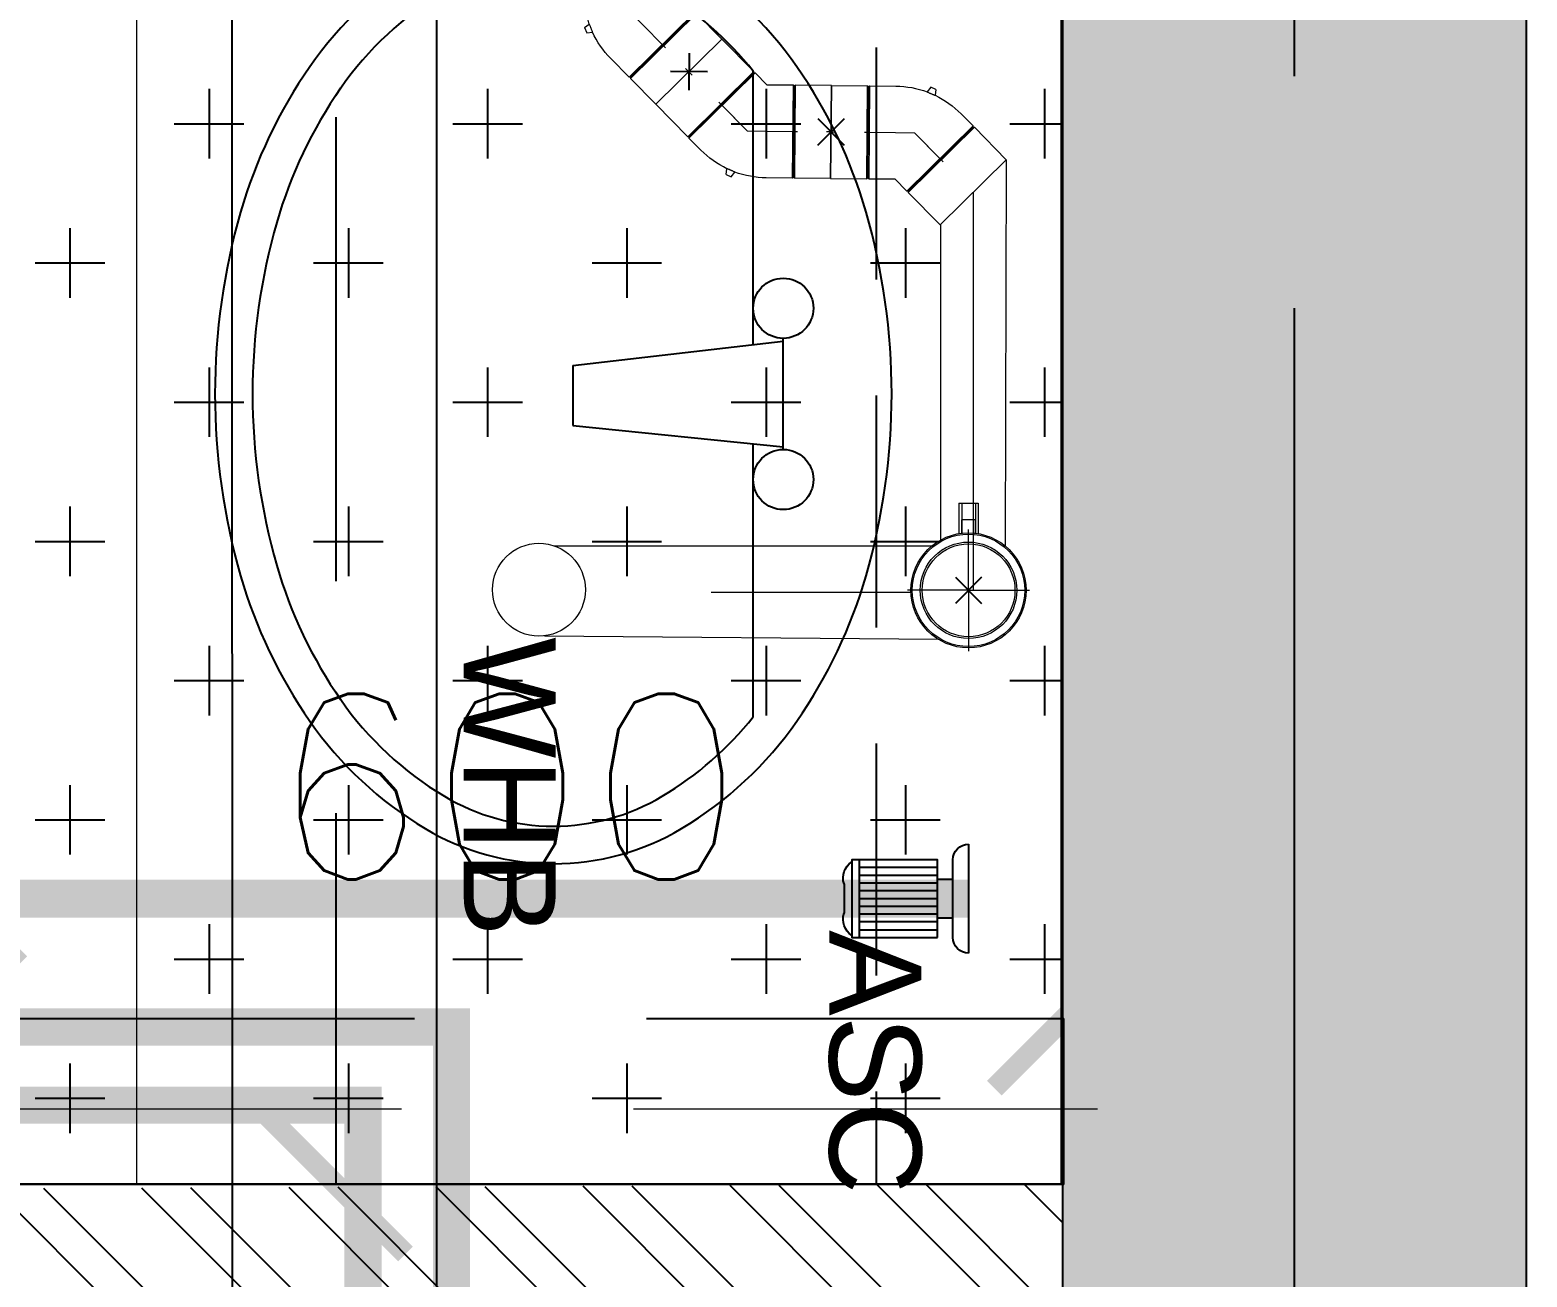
# Model space of a CAD drawing. Header units: millimetres. Extents: x -414464 to 1686, y -90036 to 108605.
# Drawn here: x -115672 to -114866, y -58915 to -58243 of the extents above; entities that cross this region are included whole.
import ezdxf

# ---------------------------------------------------------------- set-up
doc = ezdxf.new("R2010")
doc.units = ezdxf.units.MM
doc.header["$LTSCALE"] = 1000
doc.header["$MEASUREMENT"] = 0
for name, pattern in [('$1$AUDIT_D_120904163729-0', [0]), ('$36$HIDDEN', [0.375, 0.25, -0.125]), ('2BHK-A - FRONT$1$AUDIT_D_120904163729-0', [0]), ('2BHK-A - FRONT$1$DASHED', [0.75, 0.5, -0.25]), ('2BHK-A - FRONT$1$HIDDEN', [0.375, 0.25, -0.125]), ('2BHK-A - FRONT$1$PHANTOM2', [1.25, 0.625, -0.125, 0.125, -0.125, 0.125, -0.125]), ('AUDIT_D_120904163729-0', [0]), ('T8(T9 IS SIMILAR) - DIMENSION & TEXTING$1$1', [0]), ('T8(T9 IS SIMILAR) - DIMENSION & TEXTING$1$AUDIT_D_120904163729-0', [0]), ('T8(T9 IS SIMILAR) - DIMENSION & TEXTING$1$CENTERX2', [101.6, 63.5, -12.7, 12.7, -12.7]), ('T8(T9 IS SIMILAR) - DIMENSION & TEXTING$1$HIDDEN', [0.375, 0.25, -0.125]), ('T8(T9 IS SIMILAR)$1$$0$HIDDEN', [0.375, 0.25, -0.125]), ('T8(T9 IS SIMILAR)$1$HIDDEN', [0.375, 0.25, -0.125]), ('T8_REFUGE COLUMNS$1$CENTER2', [1.125, 0.75, -0.125, 0.125, -0.125])]:
    doc.linetypes.add(name, pattern=pattern)
doc.layers.get('0').update_dxf_attribs({"linetype": 'AUDIT_D_120904163729-0'})
for name, color, linetype in [('$0$A-HATCH -160', 251, '$1$AUDIT_D_120904163729-0'), ('$21$A-DIMENSIONS', 2, '$36$HIDDEN'), ('2BHK-A - FRONT$1$$0$LEDGE WALL', 5, 'Continuous'), ('2BHK-A - FRONT$1$A-HATCH -160', 251, '2BHK-A - FRONT$1$AUDIT_D_120904163729-0'), ('2BHK-A - FRONT$1$A-SANITARY', 2, 'Continuous'), ('2BHK-A - FRONT$1$A-TOI SUNK 50MM', 8, 'Continuous'), ('a-rcc', 3, 'Continuous'), ('T8(T9 IS SIMILAR) - DIMENSION & TEXTING$1$A-DIMENSIONS', 2, 'T8(T9 IS SIMILAR) - DIMENSION & TEXTING$1$HIDDEN'), ('T8(T9 IS SIMILAR) - DIMENSION & TEXTING$1$A-PLUMBING', 7, 'T8(T9 IS SIMILAR) - DIMENSION & TEXTING$1$AUDIT_D_120904163729-0'), ('T8(T9 IS SIMILAR) - DIMENSION & TEXTING$1$KITCHEN BLOCK', 255, 'Continuous'), ('T8(T9 IS SIMILAR) - DIMENSION & TEXTING$1$pl-110 dia soil pipe1', 1, 'Continuous'), ('T8(T9 IS SIMILAR) - DIMENSION & TEXTING$1$U-TI-BOILER', 1, 'T8(T9 IS SIMILAR) - DIMENSION & TEXTING$1$1'), ('T8(T9 IS SIMILAR) - DIMENSION & TEXTING$1$U-TI-TEXT', 7, 'Continuous'), ('T8(T9 IS SIMILAR) - DIMENSION & TEXTING$1$U-TI-WS', 5, 'Continuous'), ('T8(T9 IS SIMILAR)$1$$6$a-beam 2', 50, 'Continuous'), ('T8_REFUGE COLUMNS$1$A-CENTERLINE', 193, 'T8_REFUGE COLUMNS$1$CENTER2'), ('T8_REFUGE COLUMNS$1$A-RCC COLS', 3, 'Continuous'), ('T8_TYPICAL COLUMNS$1$A-RCC COLS', 3, 'Continuous')]:
    doc.layers.add(name, color=color, linetype=linetype)
for name, color, linetype, lineweight in [('2BHK-A - FRONT$1$A-AC DRAIN PIPE', 94, 'Continuous', 18), ('2BHK-A - FRONT$1$A-AC PIPE', 151, 'Continuous', 20), ('2BHK-A - FRONT$1$a-TOI-fixtures', 251, 'Continuous', 0), ('2BHK-A - FRONT$1$A-WALL- 160', 6, 'Continuous', 30), ('T8(T9 IS SIMILAR) - DIMENSION & TEXTING$1$pl-50dia waste pie', 6, 'Continuous', 0), ('T8(T9 IS SIMILAR) - DIMENSION & TEXTING$1$pl-50dia waste pipe1', 6, 'Continuous', 0), ('T8(T9 IS SIMILAR)$1$D&W', 8, 'Continuous', 25), ('T8(T9 IS SIMILAR)$1$SCPL BEAM', 191, 'T8(T9 IS SIMILAR)$1$$0$HIDDEN', 13)]:
    doc.layers.add(name, color=color, linetype=linetype, lineweight=lineweight)
doc.layers.add('T8(T9 IS SIMILAR) - DIMENSION & TEXTING$1$GEB-BEZUG', color=2, linetype='Continuous', lineweight=25, true_color=0xffff00)
doc.layers.add('T8_REFUGE COLUMNS$1$COL-HATCH', color=7, linetype='Continuous', lineweight=25, true_color=0xa3a3a3)
doc.styles.add('T8(T9 IS SIMILAR) - DIMENSION & TEXTING$1$arial', font='sanss___.ttf')
doc.styles.add('T8(T9 IS SIMILAR) - DIMENSION & TEXTING$1$Romans 1', font='romans.shx', dxfattribs={"height": 100})
doc.dimstyles.new('T8(T9 IS SIMILAR) - DIMENSION & TEXTING$1$ALPINE S', dxfattribs={"dimscale": 0, "dimtxt": 100, "dimasz": 75, "dimexe": 0, "dimexo": 0, "dimgap": 75, "dimtad": 1, "dimdec": 0, "dimzin": 0, "dimdsep": 46, "dimtxsty": 'T8(T9 IS SIMILAR) - DIMENSION & TEXTING$1$Romans 1', "dimblk": 'T8(T9 IS SIMILAR) - DIMENSION & TEXTING$1$_ArchTick', "dimcen": 0.09, "dimclrd": 256, "dimclre": 256, "dimclrt": 7, "dimadec": 0, "dimazin": 0, "dimtfac": 1, "dimtdec": 0, "dimtofl": 0, "dimtmove": 1, "dimatfit": 0, "dimldrblk": 'T8(T9 IS SIMILAR) - DIMENSION & TEXTING$1$_Open90', "dimfxl": 1, "dimtolj": 1, "dimtzin": 0, "dimarcsym": 0})

# ---------------------------------------------------------------- blocks, each defined once
blk = doc.blocks.new('T8_REFUGE COLUMNS')
at = {"layer": 'T8_REFUGE COLUMNS$1$COL-HATCH', "linetype": 'ByBlock'}
h = blk.add_hatch(color=256, dxfattribs=at)
h.dxf.hatch_style = 1
h.paths.add_polyline_path([(1196642.07, -5721924.86), (1199252.07, -5721924.86), (1199252.07, -5721674.86), (1196642.07, -5721674.86)])
at = {"layer": 'T8_REFUGE COLUMNS$1$A-CENTERLINE'}
blk.add_line((1217370.3, -5721799.86), (1182156.9, -5721799.86), dxfattribs=at)
at = {"layer": 'T8_REFUGE COLUMNS$1$A-RCC COLS', "linetype": 'ByBlock'}
blk.add_lwpolyline([(1196642.07, -5721924.86), (1199252.07, -5721924.86), (1199252.07, -5721674.86), (1196642.07, -5721674.86)], close=True, dxfattribs=at)
blk = doc.blocks.new('T8_TYPICAL COLUMNS')
at = {"layer": 'T8_TYPICAL COLUMNS$1$A-RCC COLS', "linetype": 'ByBlock'}
blk.add_blockref('T8_REFUGE COLUMNS', (0, 0), dxfattribs=at)
blk = doc.blocks.new('2BHK-A - FRONT$1$WB1-flat-1')
at = {"layer": '2BHK-A - FRONT$1$A-SANITARY', "color": 251, "ltscale": 1000}
for p, q in [((-190061.5, 1779507.92), (-190121.39, 1779507.92)), ((-190106.83, 1779394.52), (-190119.87, 1779507.92)), ((-190074.43, 1779394.52), (-190063.02, 1779507.92)), ((-190118, 1779491.72), (-190265.39, 1779491.72)), ((-189917.49, 1779491.72), (-190064.65, 1779491.72))]:
    blk.add_line(p, q, dxfattribs=at)
at = {"layer": '2BHK-A - FRONT$1$A-SANITARY', "color": 251}
blk.add_line((-190106.83, 1779394.52), (-190074.43, 1779394.52), dxfattribs=at)
for centre, major_axis, start_param, end_param in [((-190091.44, 1779212.47), (92.61, -341.52), 2.876783, 3.157331), ((-190091.44, 1779212.47), (92.61, -341.52), 2.596234, 2.876783), ((-190115.77, 1779296.89), (69.62, -256.74), 3.157331, 3.484585), ((-190067.12, 1779296.89), (69.62, -256.74), 2.268981, 2.596234), ((-190137.59, 1779507.92), (4.24, -15.64), 6.018375, 12.30156), ((-190045.3, 1779507.92), (4.24, -15.64), 6.018375, 12.30156), ((-190152.93, 1779350.31), (52.59, -193.93), 3.484585, 3.910525), ((-190029.95, 1779350.31), (52.59, -193.93), 1.84304, 2.268981), ((-190152.93, 1779350.31), (47.29, -174.38), 3.548625, 3.910525), ((-190029.95, 1779350.31), (47.29, -174.38), 1.84304, 2.20494), ((-190209.64, 1779384.08), (35.31, -130.22), 3.910525, 4.447579), ((-189973.24, 1779384.08), (35.31, -130.22), 1.305986, 1.84304), ((-190209.64, 1779384.08), (30.01, -110.68), 3.910525, 4.447579), ((-189973.24, 1779384.08), (30.01, -110.68), 1.305986, 1.84304), ((-190209.64, 1779384.08), (35.31, -130.22), 4.447579, 4.984633), ((-190209.64, 1779384.08), (30.01, -110.68), 4.447579, 4.984633), ((-189973.24, 1779384.08), (30.01, -110.68), 0.768932, 1.305986), ((-189973.24, 1779384.08), (35.31, -130.22), 0.768932, 1.305986), ((-190152.93, 1779417.85), (47.29, -174.38), 4.984633, 5.410573), ((-190029.95, 1779417.85), (47.29, -174.38), 0.342992, 0.768932), ((-190152.93, 1779417.85), (52.59, -193.93), 4.984633, 5.410573), ((-190029.95, 1779417.85), (52.59, -193.93), 0.342992, 0.768932), ((-190115.77, 1779471.27), (64.32, -237.19), 5.410573, 5.737826), ((-190067.12, 1779471.27), (64.32, -237.19), 0.015739, 0.342992), ((-190115.77, 1779471.27), (69.62, -256.74), 5.410573, 5.737826), ((-190067.12, 1779471.27), (69.62, -256.74), 0.015739, 0.342992), ((-190091.44, 1779555.68), (87.31, -321.98), 5.737826, 6.018375), ((-190091.44, 1779555.68), (87.31, -321.98), 6.018375, 6.298924), ((-190091.44, 1779555.68), (92.61, -341.52), 5.737826, 6.018375), ((-190091.44, 1779555.68), (92.61, -341.52), 6.018375, 6.298924)]:
    blk.add_ellipse(centre, major_axis=major_axis, ratio=1, start_param=start_param, end_param=end_param, dxfattribs=at)
blk = doc.blocks.new('2BHK-A - FRONT')
at = {"layer": '2BHK-A - FRONT$1$A-HATCH -160', "linetype": 'ByBlock'}
h = blk.add_hatch(dxfattribs=at)
h.set_pattern_fill('ANSI32', color=256, scale=150)
h.set_pattern_definition([(45, (0, -0.55), (-39.77475644, 39.77475644), []), (45, (26.517, -0.55), (-39.77475644, 39.77475644), [])])
h.paths.add_polyline_path([(1145269.87, -5728524.22), (1145269.87, -5728684.22), (1144639.81, -5728684.22), (1144639.81, -5726829.51), (1144799.81, -5726829.51), (1144799.81, -5728524.22)])
h.paths.add_polyline_path([(1148934.49, -5727449.76), (1148934.48, -5727609.79), (1147999.49, -5727609.76), (1147999.49, -5727009.51), (1148159.49, -5727009.51), (1148159.49, -5727449.76)])
h.paths.add_polyline_path([(1147999.49, -5728684.22), (1147999.49, -5728524.22), (1147369.87, -5728524.22), (1147369.87, -5728684.22)])
edge = h.paths.add_edge_path()
edge.add_line((1151334.49, -5727449.76), (1151779.48, -5727449.76))
edge.add_line((1151779.48, -5727449.76), (1151779.49, -5727609.78))
edge.add_line((1151704.49, -5727609.78), (1151334.49, -5727609.79))
edge.add_line((1151334.49, -5727609.79), (1151334.49, -5727449.76))
h.paths.add_polyline_path([(1146264.49, -5719573.81), (1146424.49, -5719573.81), (1146424.49, -5719224.58), (1146264.49, -5719224.58)])
h.paths.add_polyline_path([(1145549.4, -5721834.39), (1145788.92, -5721834.39), (1145790.01, -5721674.58), (1145549.4, -5721674.58)])
h.paths.add_polyline_path([(1145949.46, -5721924.17), (1145949.46, -5722524.57), (1145789.46, -5722524.57), (1145789.46, -5721924.17)])
h.paths.add_polyline_path([(1144599.49, -5721924.58), (1144759.49, -5721924.58), (1144761.99, -5722524.57), (1144601.99, -5722524.57)])
h.paths.add_polyline_path([(1144599.49, -5723474.57), (1144599.49, -5723174.57), (1144759.49, -5723174.57), (1144759.49, -5723314.57), (1145789.46, -5723314.57), (1145789.46, -5723174.57), (1145949.46, -5723174.57), (1145949.46, -5723474.22)])
at = {"layer": '2BHK-A - FRONT$1$A-TOI SUNK 50MM'}
h = blk.add_hatch(dxfattribs=at)
h.set_pattern_fill('CROSS', color=256, scale=300, style=0)
h.set_pattern_definition([(0, (0, -0.9), (75, 75), [37.5, -112.5]), (90, (18.75, -19.65), (-75, 75), [37.5, -112.5])])
h.paths.add_polyline_path([(1142149.53, -5723374.57), (1144599.49, -5723374.57), (1144599.49, -5721924.93), (1142149.53, -5721924.93)])
h.paths.add_polyline_path([(1148199.21, -5723374.57), (1145949.46, -5723374.57), (1145949.46, -5721924.93), (1148199.21, -5721924.93)])
at = {"layer": '2BHK-A - FRONT$1$$0$LEDGE WALL', "linetype": '2BHK-A - FRONT$1$HIDDEN', "ltscale": 0.5}
blk.add_line((1143799.53, -5722024.89), (1144599.56, -5722024.89), dxfattribs=at)
at = {"layer": '2BHK-A - FRONT$1$A-AC DRAIN PIPE', "linetype": '2BHK-A - FRONT$1$PHANTOM2', "ltscale": 0.1, "const_width": 20, "elevation": -1.17}
blk.add_lwpolyline([(1144826.77, -5722253.58), (1144514.74, -5722253.58), (1144514.74, -5723484.3)], dxfattribs=at)
at = {"layer": '2BHK-A - FRONT$1$A-AC PIPE', "linetype": '2BHK-A - FRONT$1$DASHED', "ltscale": 0.1, "const_width": 20, "elevation": -1.17}
blk.add_lwpolyline([(1144556.86, -5723484.3), (1144556.86, -5722301.22), (1144799.83, -5722301.22)], dxfattribs=at)
at = {"layer": '2BHK-A - FRONT$1$A-TOI SUNK 50MM'}
blk.add_lwpolyline([(1142149.53, -5723374.57), (1144599.49, -5723374.57), (1144599.49, -5721924.93), (1142149.53, -5721924.93)], close=True, dxfattribs=at)
at = {"layer": '2BHK-A - FRONT$1$a-TOI-fixtures'}
for p, q in [((1143799.53, -5721924.89), (1144584.49, -5721924.89)), ((1143849.53, -5722423.23), (1144599.49, -5722423.23))]:
    blk.add_line(p, q, dxfattribs=at)
at = {"layer": '2BHK-A - FRONT$1$A-WALL- 160', "linetype": 'ByBlock'}
blk.add_line((1144599.49, -5722524.57), (1144599.49, -5721924.6), dxfattribs=at)
at = {"layer": '2BHK-A - FRONT$1$A-WALL- 160'}
blk.add_blockref('2BHK-A - FRONT$1$WB1-flat-1', (1334265.17, -7501582.79), dxfattribs=at)
blk = doc.blocks.new('T8(T9 IS SIMILAR) - DIMENSION & TEXTING$1$_ArchTick')
at = {"color": 0, "linetype": 'ByBlock', "const_width": 0.15}
blk.add_lwpolyline([(-0.5, -0.5), (0.5, 0.5)], dxfattribs=at)
blk = doc.blocks.new('*D1601')
at = {"layer": 'T8(T9 IS SIMILAR) - DIMENSION & TEXTING$1$A-DIMENSIONS', "linetype": 'T8(T9 IS SIMILAR) - DIMENSION & TEXTING$1$HIDDEN', "lineweight": -2, "transparency": 16777216}
for p, q in [((1196642.34, -5721924.38), (1196642.34, -5722316.2)), ((1199092.34, -5721924.06), (1199092.34, -5722316.2))]:
    blk.add_line(p, q, dxfattribs=at)
at = {"layer": 'T8(T9 IS SIMILAR) - DIMENSION & TEXTING$1$A-DIMENSIONS', "lineweight": -2, "transparency": 16777216}
blk.add_line((1196642.34, -5722316.2), (1199092.34, -5722316.2), dxfattribs=at)
at = {"layer": 'T8(T9 IS SIMILAR) - DIMENSION & TEXTING$1$A-DIMENSIONS', "linetype": 'ByBlock', "lineweight": -2, "transparency": 16777216, "xscale": 75, "yscale": 75, "zscale": 75, "rotation": 180}
blk.add_blockref('T8(T9 IS SIMILAR) - DIMENSION & TEXTING$1$_ArchTick', (1196642.34, -5722316.2), dxfattribs=at)
at = {"layer": 'T8(T9 IS SIMILAR) - DIMENSION & TEXTING$1$A-DIMENSIONS', "linetype": 'ByBlock', "lineweight": -2, "transparency": 16777216, "xscale": 75, "yscale": 75, "zscale": 75}
blk.add_blockref('T8(T9 IS SIMILAR) - DIMENSION & TEXTING$1$_ArchTick', (1199092.34, -5722316.2), dxfattribs=at)
at = {"layer": 'T8(T9 IS SIMILAR) - DIMENSION & TEXTING$1$A-DIMENSIONS', "color": 7, "linetype": 'ByBlock', "transparency": 16777216, "insert": (1197867.34, -5722191.2), "char_height": 100, "attachment_point": 5, "style": 'T8(T9 IS SIMILAR) - DIMENSION & TEXTING$1$Romans 1'}
blk.add_mtext('\\A1;2450', dxfattribs=at)
blk = doc.blocks.new('T8(T9 IS SIMILAR) - DIMENSION & TEXTING$1$_Open90')
at = {"color": 0, "linetype": 'ByBlock', "lineweight": -2}
for p, q in [((-0.5, 0.5), (0, 0)), ((0, 0), (-1, 0)), ((0, 0), (-0.5, -0.5))]:
    blk.add_line(p, q, dxfattribs=at)
blk = doc.blocks.new('T8(T9 IS SIMILAR) - DIMENSION & TEXTING$1$Einfügepunkt')
at = {"layer": 'T8(T9 IS SIMILAR) - DIMENSION & TEXTING$1$GEB-BEZUG'}
for p, q in [((-7.07, -7.07), (7.07, 7.07)), ((-7.07, 7.07), (7.07, -7.07))]:
    blk.add_line(p, q, dxfattribs=at)
blk = doc.blocks.new('T8(T9 IS SIMILAR) - DIMENSION & TEXTING$1$361.771.16.1_G')
at = {"lineweight": 13, "ltscale": 25}
for p, q in [((0, 0), (0, 32.79)), ((-47, 5.2), (-30.56, 5.2)), ((-47, -5.2), (-47, 5.2)), ((-47, 3.7), (-30.78, 3.7)), ((-38, 3.75), (-38, -3.75)), ((-30.77, 3.75), (-38, 3.75)), ((-47, -3.7), (-30.78, -3.7)), ((-47, -5.2), (-30.56, -5.2)), ((-38, -3.75), (-30.77, -3.75)), ((0, 0), (-32.79, 0)), ((0, 0), (0, -32.79)), ((0, 0), (32.79, 0))]:
    blk.add_line(p, q, dxfattribs=at)
for radius in [31, 30.29, 26, 25]:
    blk.add_circle((0, 0), radius, dxfattribs=at)
blk.add_blockref('T8(T9 IS SIMILAR) - DIMENSION & TEXTING$1$Einfügepunkt', (0, 0), dxfattribs=at)
blk = doc.blocks.new('T8(T9 IS SIMILAR) - DIMENSION & TEXTING$1$ASC')
at = {"layer": 'T8(T9 IS SIMILAR) - DIMENSION & TEXTING$1$U-TI-BOILER'}
for points in [[(631187.54005, 41364.6471), (631187.55365, 41364.6471)], [(631187.56485, 41364.6039), (631187.52885, 41364.6039), (631187.52885, 41364.6399), (631187.52885, 41364.6435), (631187.56485, 41364.6435), (631187.56485, 41364.6039)], [(631187.56485, 41364.6399), (631187.52885, 41364.6399)], [(631187.53245, 41364.6039), (631187.53245, 41364.6399)], [(631187.53605, 41364.6399), (631187.53605, 41364.6039)], [(631187.53965, 41364.6039), (631187.53965, 41364.6399)], [(631187.54325, 41364.6039), (631187.54325, 41364.6399)], [(631187.54685, 41364.6399), (631187.54685, 41364.6039)], [(631187.55045, 41364.6039), (631187.55045, 41364.6399)], [(631187.55405, 41364.6039), (631187.55405, 41364.6399)], [(631187.55765, 41364.6039), (631187.55765, 41364.6399)], [(631187.56125, 41364.6399), (631187.56125, 41364.6039)], [(631187.53785, 41364.6039), (631187.53785, 41364.5967)], [(631187.55585, 41364.5967), (631187.55585, 41364.6039)], [(631187.56485, 41364.5967), (631187.52885, 41364.5967)], [(631187.52165, 41364.5895), (631187.57205, 41364.5895)]]:
    blk.add_lwpolyline(points, dxfattribs=at)
for centre, radius, start, end in [((631187.53736, 41364.6384), 0.00911, 72.81975, 145.94062), ((631187.55634, 41364.6384), 0.00911, 34.05939, 107.18025), ((631187.52885, 41364.5895), 0.0072, 90, 180), ((631187.56485, 41364.5895), 0.0072, 0, 90)]:
    blk.add_arc(centre, radius, start, end, dxfattribs=at)
blk = doc.blocks.new('T8(T9 IS SIMILAR) - DIMENSION & TEXTING$1$361.045.16.1_A')
at = {"ltscale": 25}
for p, q in [((-49.5, 14.14), (-14.14, 49.5)), ((3.18, 32.17), (-14.14, 49.5)), ((3.18, 32.17), (-32.17, -3.18)), ((-31.47, -3.89), (3.89, 31.47)), ((3.18, 31.47), (-31.47, -3.18)), ((3.18, 31.47), (3.18, 32.17)), ((3.18, 31.47), (3.89, 31.47)), ((10.36, 25), (3.89, 31.47)), ((-32.17, -3.18), (-49.5, 14.14)), ((-13.79, 13.79), (-15.56, 15.56)), ((0, 0), (-13.79, 13.79)), ((23.39, 11.31), (20.26, 10.9)), ((24.54, 8.54), (22.03, 6.62)), ((23.39, 11.31), (24.54, 8.54)), ((-5.55, 5.55), (-7.32, 7.32)), ((0, -10.36), (0, 0)), ((-31.47, -3.18), (-32.17, -3.18)), ((-31.47, -3.18), (-31.47, -3.89)), ((-25, -10.36), (-31.47, -3.89)), ((-25, -24.5), (-25, -10.36)), ((0, -24.5), (0, -10.36)), ((25, -24.5), (25, -10.36)), ((-24.5, -25), (-25, -24.5)), ((25, -24.5), (-25, -24.5)), ((-24.5, -25), (-25, -25.5)), ((-25, -45), (-25, -25.5)), ((-25, -25.5), (25, -25.5)), ((-24.5, -25), (24.5, -25)), ((0, -27), (0, -24.5)), ((24.5, -25), (25, -24.5)), ((24.5, -25), (25, -25.5)), ((25, -45), (25, -25.5)), ((-25, -45), (25, -45)), ((0, -45), (-2.5, -45)), ((0, -45), (0, -42.5)), ((0, -45), (0, -47.5)), ((0, -45), (2.5, -45))]:
    blk.add_line(p, q, dxfattribs=at)
for start, end in [(25.15748, 45), (0, 19.84252)]:
    blk.add_arc((-25, -10.36), 50, start, end, dxfattribs=at)
blk.add_open_spline([(22.03, 6.62), (22.03, 6.62), (22.02, 6.64), (21.97, 6.76), (21.91, 6.87), (21.77, 7.19), (21.67, 7.4), (21.49, 7.81), (21.4, 8), (21.26, 8.35), (21.19, 8.5), (21.07, 8.79), (21.01, 8.94), (20.88, 9.26), (20.81, 9.43), (20.65, 9.83), (20.57, 10.06), (20.42, 10.45), (20.36, 10.62), (20.28, 10.84), (20.26, 10.9), (20.26, 10.9)], degree=3, knots=[-0.7326885, -0.7326885, -0.7326885, -0.7326885, -0.6703276, -0.6703276, -0.5851203, -0.5851203, -0.4924215, -0.4924215, -0.4253679, -0.4253679, -0.3759063, -0.3759063, -0.3289293, -0.3289293, -0.2716255, -0.2716255, -0.1856359, -0.1856359, -0.0935578, -0.0935578, 0, 0, 0, 0], dxfattribs=at)
blk.add_blockref('T8(T9 IS SIMILAR) - DIMENSION & TEXTING$1$Einfügepunkt', (0, -45), dxfattribs=at)
blk = doc.blocks.new('T8(T9 IS SIMILAR) - DIMENSION & TEXTING$1$A$C77D62699')
at = {"layer": 'T8(T9 IS SIMILAR) - DIMENSION & TEXTING$1$pl-110 dia soil pipe1'}
for p, q in [((-10095.91, -8388.13, 1.37), (-8046.25, -8388, 0.21)), ((-10056.46, -8498.34, 0.82), (-8021.13, -8498, 0.2))]:
    blk.add_line(p, q, dxfattribs=at)
at = {"layer": 'T8(T9 IS SIMILAR) - DIMENSION & TEXTING$1$pl-50dia waste pipe1'}
for p, q in [((-8655.48, -8329.78, 0.72), (-8653.6, -8117.74, 0.97)), ((-8703.97, -8324.77, 0.72), (-8703.97, -8121.02, 0.72))]:
    blk.add_line(p, q, dxfattribs=at)
at = {"layer": 'T8(T9 IS SIMILAR) - DIMENSION & TEXTING$1$pl-50dia waste pipe1', "color": 12, "linetype": 'T8(T9 IS SIMILAR) - DIMENSION & TEXTING$1$CENTERX2'}
blk.add_line((-8678.97, -8239.98, 0.72), (-8678.97, -8132.4, 0.72), dxfattribs=at)
at = {"layer": 'T8(T9 IS SIMILAR) - DIMENSION & TEXTING$1$pl-50dia waste pipe1', "elevation": 0.77}
for points in [[(-8911.93, -8081.1), (-8703.85, -8081.66)], [(-8877.14, -8116.48), (-8706.23, -8116.48)]]:
    blk.add_lwpolyline(points, dxfattribs=at)
at = {"layer": 'T8(T9 IS SIMILAR) - DIMENSION & TEXTING$1$pl-50dia waste pipe1', "color": 12, "linetype": 'T8(T9 IS SIMILAR) - DIMENSION & TEXTING$1$CENTERX2', "elevation": 0.77}
blk.add_lwpolyline([(-8894.4, -8098.93), (-8679.96, -8098.93)], dxfattribs=at)
at = {"layer": 'T8(T9 IS SIMILAR) - DIMENSION & TEXTING$1$pl-50dia waste pipe1', "ltscale": 0.1}
for centre in [(-8679.96, -8101.41), (-8680.3, -8332.81, 0.72)]:
    blk.add_circle(centre, 25, dxfattribs=at)
at = {"layer": 'T8(T9 IS SIMILAR) - DIMENSION & TEXTING$1$U-TI-WS', "lineweight": 40, "ltscale": 0.01, "const_width": 20.53, "elevation": 0.72}
blk.add_lwpolyline([(-8513.8, -9263.95), (-8513.86, -8101.42)], dxfattribs=at)
at = {"layer": 'T8(T9 IS SIMILAR) - DIMENSION & TEXTING$1$KITCHEN BLOCK', "xscale": -1164.279916331981, "yscale": 1164.279916331981, "zscale": 1164.279916331981, "rotation": 180.0030675117133}
blk.add_blockref('T8(T9 IS SIMILAR) - DIMENSION & TEXTING$1$ASC', (-734890075.46, 48112515.24, 0.72), dxfattribs=at)
at = {"layer": 'T8(T9 IS SIMILAR) - DIMENSION & TEXTING$1$pl-50dia waste pie', "xscale": 1.000020158935082, "yscale": 1.000020158935082, "zscale": 1.000020158935082}
blk.add_blockref('T8(T9 IS SIMILAR) - DIMENSION & TEXTING$1$361.771.16.1_G', (-8679.96, -8101.41), dxfattribs=at)
at = {"layer": 'T8(T9 IS SIMILAR) - DIMENSION & TEXTING$1$pl-50dia waste pie', "ltscale": 0.1, "xscale": -1.000020158935082, "yscale": 1.000020158935082, "zscale": 1.000020158935082}
for p, rotation in [((-8926.48, -8130.48, 0.77), 359.5175183754319), ((-8927.24, -8220.48, 0.77), 179.5175183754319), ((-8991.42, -8283.58, 0.77), 134.5175183753899)]:
    blk.add_blockref('T8(T9 IS SIMILAR) - DIMENSION & TEXTING$1$361.045.16.1_A', p, dxfattribs=dict(at, rotation=rotation))
at = {"layer": 'T8(T9 IS SIMILAR) - DIMENSION & TEXTING$1$U-TI-TEXT', "style": 'T8(T9 IS SIMILAR) - DIMENSION & TEXTING$1$arial'}
for s, p in [('ASC', (-8496.91, -8176.37, 1.84)), ('WHB', (-8654.76, -8373.28, 1.84))]:
    blk.add_text(s, height=49.535, rotation=359.99987, dxfattribs=at).set_placement(p)
blk = doc.blocks.new('*D1267')
at = {"layer": 'T8(T9 IS SIMILAR) - DIMENSION & TEXTING$1$A-DIMENSIONS', "linetype": 'T8(T9 IS SIMILAR) - DIMENSION & TEXTING$1$HIDDEN', "lineweight": -2, "transparency": 16777216}
for p, q in [((1199092.34, -5721924.06), (1199003.03, -5721924.06)), ((1199092.26, -5722523.93), (1199003.03, -5722523.93))]:
    blk.add_line(p, q, dxfattribs=at)
at = {"layer": 'T8(T9 IS SIMILAR) - DIMENSION & TEXTING$1$A-DIMENSIONS', "lineweight": -2, "transparency": 16777216}
blk.add_line((1199003.03, -5722523.93), (1199003.03, -5721924.06), dxfattribs=at)
at = {"layer": 'T8(T9 IS SIMILAR) - DIMENSION & TEXTING$1$A-DIMENSIONS', "linetype": 'ByBlock', "lineweight": -2, "transparency": 16777216, "xscale": 75, "yscale": 75, "zscale": 75}
for p, rotation in [((1199003.03, -5721924.06), 90), ((1199003.03, -5722523.93), 270)]:
    blk.add_blockref('T8(T9 IS SIMILAR) - DIMENSION & TEXTING$1$_ArchTick', p, dxfattribs=dict(at, rotation=rotation))
at = {"layer": 'T8(T9 IS SIMILAR) - DIMENSION & TEXTING$1$A-DIMENSIONS', "color": 7, "linetype": 'ByBlock', "transparency": 16777216, "insert": (1198878.03, -5722223.99), "char_height": 100, "attachment_point": 5, "rotation": 90, "style": 'T8(T9 IS SIMILAR) - DIMENSION & TEXTING$1$Romans 1'}
blk.add_mtext('\\A1;600', dxfattribs=at)
blk = doc.blocks.new('T8(T9 IS SIMILAR) - DIMENSION & TEXTING')
at = {"layer": 'T8(T9 IS SIMILAR) - DIMENSION & TEXTING$1$A-PLUMBING', "linetype": 'ByBlock'}
blk.add_blockref('T8(T9 IS SIMILAR) - DIMENSION & TEXTING$1$A$C77D62699', (1207452.26, -5713874.03), dxfattribs=at)
at = {"layer": 'T8(T9 IS SIMILAR) - DIMENSION & TEXTING$1$A-DIMENSIONS', "linetype": 'ByBlock'}
dim = blk.add_linear_dim(base=(1199003.03, -5721924.06), p1=(1199092.26, -5722523.93), p2=(1199092.34, -5721924.06), angle=90, dimstyle='T8(T9 IS SIMILAR) - DIMENSION & TEXTING$1$ALPINE S', override={"dimscale": 1, "dimfxl": 5, "dimarcsym": 1}, dxfattribs=at)
dim.commit()
dim.dimension.update_dxf_attribs({"geometry": '*D1267', "text_midpoint": (1198878.03, -5722223.99)})
dim = blk.add_linear_dim(base=(1199092.34, -5722316.2), p1=(1196642.34, -5721924.38, -0.74), p2=(1199092.34, -5721924.06), dimstyle='T8(T9 IS SIMILAR) - DIMENSION & TEXTING$1$ALPINE S', override={"dimscale": 1, "dimfxl": 5, "dimarcsym": 1}, dxfattribs=at)
dim.commit()
dim.dimension.update_dxf_attribs({"geometry": '*D1601', "text_midpoint": (1197867.34, -5722191.2)})
blk = doc.blocks.new('T8(T9 IS SIMILAR)')
at = {"layer": 'T8(T9 IS SIMILAR)$1$D&W', "linetype": 'ByBlock'}
for name, p in [('T8_TYPICAL COLUMNS', (0, 0)), ('2BHK-A - FRONT', (54492.78, -0.36))]:
    blk.add_blockref(name, p, dxfattribs=at)
at = {"layer": 'T8(T9 IS SIMILAR)$1$$6$a-beam 2', "linetype": 'ByBlock'}
blk.add_blockref('T8(T9 IS SIMILAR) - DIMENSION & TEXTING', (0, 0), dxfattribs=at)
at = {"layer": 'T8(T9 IS SIMILAR)$1$SCPL BEAM', "linetype": 'T8(T9 IS SIMILAR)$1$HIDDEN'}
blk.add_line((1199051.74, -5721905.94, 0.07), (1199051.74, -5723273.51, 0.1), dxfattribs=at)
blk = doc.blocks.new('A$C48506478')
at = {"layer": '$21$A-DIMENSIONS', "linetype": 'ByBlock'}
blk.add_blockref('T8(T9 IS SIMILAR)', (-1195542.61, 5727884.64), dxfattribs=at)
at = {"layer": '$0$A-HATCH -160', "linetype": 'ByBlock'}
blk.add_blockref('T8(T9 IS SIMILAR) - DIMENSION & TEXTING', (-1195542.61, 5727884.64), dxfattribs=at)

msp = doc.modelspace()

# ---------------------------------------------------------------- block references
at = {"layer": 'a-rcc', "linetype": 'ByBlock', "rotation": 270}
msp.add_blockref('A$C48506478', (-121075.99, -55315.35, -0.03), dxfattribs=at)

doc.saveas('drawing.dxf')
